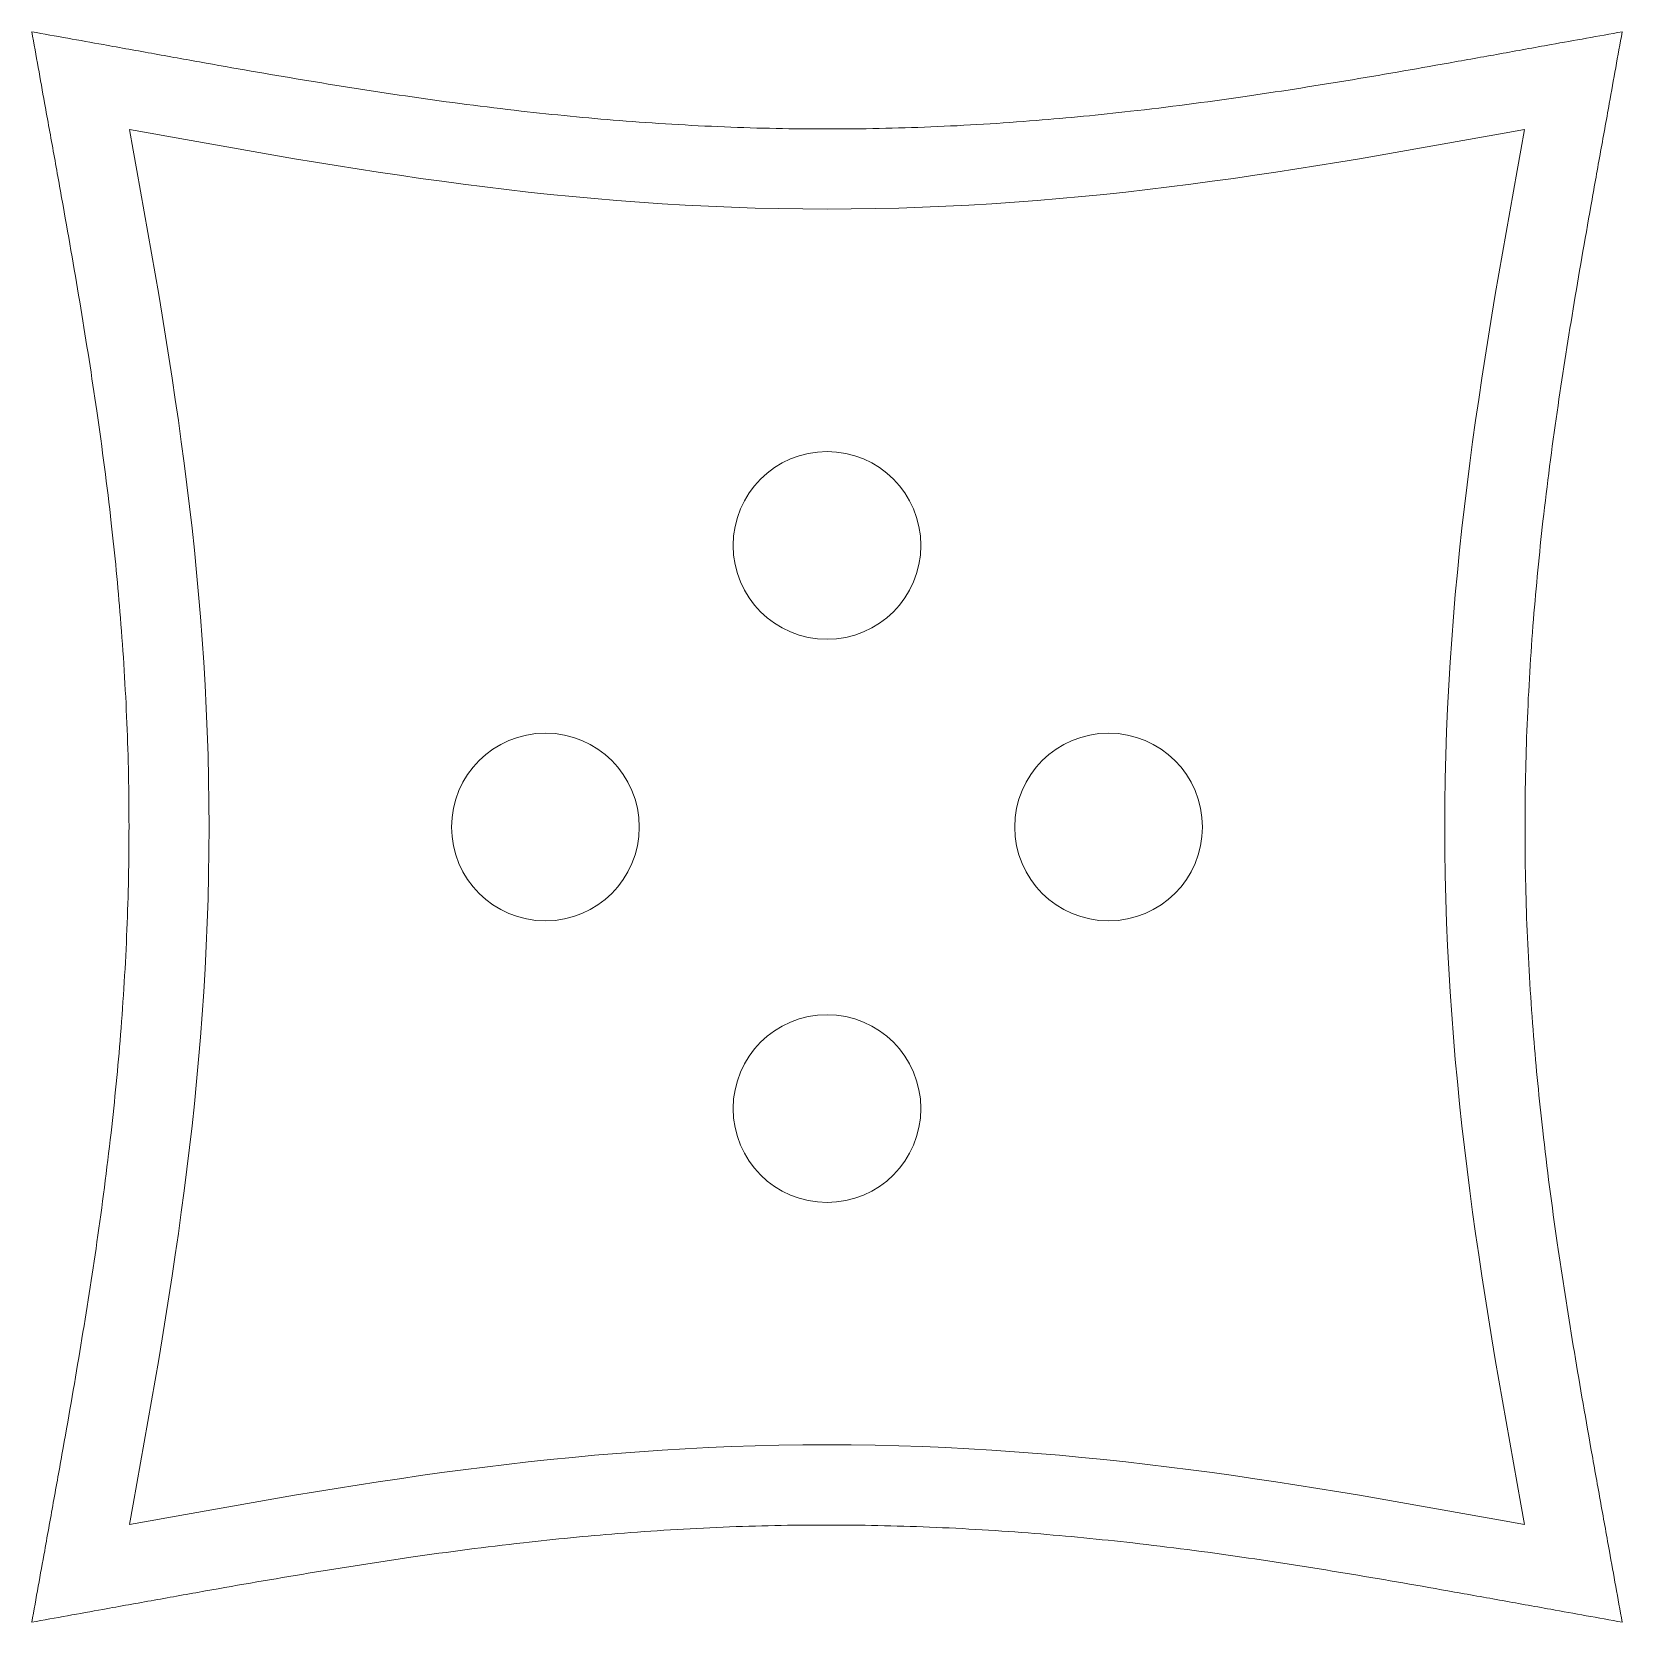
# Model space of a CAD drawing. Header units: millimetres. Extents: x 346 to 473, y 555 to 682.
import ezdxf

# ---------------------------------------------------------------- set-up
doc = ezdxf.new("R2010")
doc.units = ezdxf.units.MM

msp = doc.modelspace()

# ---------------------------------------------------------------- linework, layer by layer
at = {"color": 7, "linetype": 'Continuous', "lineweight": 18}
for centre in [(409.6, 641.06), (387.1, 618.56), (432.1, 618.56), (409.6, 596.06)]:
    msp.add_circle(centre, 7.5, dxfattribs=at)
at = {"color": 5, "linetype": 'Continuous', "lineweight": 0}
for points, knots in [([(346.06, 682.1), (347.98, 681.76), (351.24, 681.17), (355.87, 680.34), (361.35, 679.35), (368.2, 678.16), (376.58, 676.84), (384.86, 675.76), (393.18, 674.95), (401.35, 674.45), (409.65, 674.28), (417.96, 674.45), (426.04, 674.95), (434.35, 675.76), (442.6, 676.84), (451.07, 678.17), (457.9, 679.36), (463.36, 680.34), (467.99, 681.18), (471.23, 681.76), (473.14, 682.1)], [0, 0, 0, 0, 0.045236, 0.07777, 0.110303, 0.175365, 0.240429, 0.308957, 0.370532, 0.436133, 0.500386, 0.564742, 0.630488, 0.689627, 0.760262, 0.825128, 0.890019, 0.922471, 0.954924, 1, 1, 1, 1]), ([(346.06, 555.02), (346.4, 556.94), (346.99, 560.2), (347.82, 564.83), (348.81, 570.31), (350, 577.16), (351.32, 585.55), (352.4, 593.82), (353.21, 602.14), (353.71, 610.31), (353.88, 618.61), (353.71, 626.92), (353.21, 635), (352.4, 643.32), (351.32, 651.57), (349.99, 660.03), (348.8, 666.86), (347.82, 672.32), (346.98, 676.95), (346.4, 680.19), (346.06, 682.1)], [0, 0, 0, 0, 0.045236, 0.07777, 0.110303, 0.175365, 0.240429, 0.308957, 0.370532, 0.436133, 0.500386, 0.564742, 0.630488, 0.689627, 0.760262, 0.825128, 0.890019, 0.922471, 0.954924, 1, 1, 1, 1]), ([(473.14, 682.1), (472.79, 680.18), (472.21, 676.92), (471.37, 672.29), (470.39, 666.81), (469.2, 659.96), (467.88, 651.58), (466.8, 643.3), (465.99, 634.98), (465.49, 626.81), (465.32, 618.51), (465.49, 610.2), (465.99, 602.12), (466.8, 593.81), (467.88, 585.56), (469.21, 577.09), (470.4, 570.26), (471.38, 564.8), (472.21, 560.17), (472.8, 556.93), (473.14, 555.02)], [0, 0, 0, 0, 0.045236, 0.07777, 0.110303, 0.175365, 0.240429, 0.308957, 0.370532, 0.436133, 0.500386, 0.564742, 0.630488, 0.689627, 0.760262, 0.825128, 0.890019, 0.922471, 0.954924, 1, 1, 1, 1]), ([(353.86, 674.3), (371.38, 671.12), (388.9, 667.94), (430.3, 667.94), (447.82, 671.12), (465.34, 674.3)], [0, 0, 0, 0, 0.5, 0.5, 1, 1, 1, 1]), ([(353.86, 562.82), (357.04, 580.34), (360.22, 597.86), (360.22, 639.26), (357.04, 656.78), (353.86, 674.3)], [0, 0, 0, 0, 0.5, 0.5, 1, 1, 1, 1]), ([(465.34, 674.3), (462.16, 656.78), (458.97, 639.26), (458.97, 597.86), (462.16, 580.34), (465.34, 562.82)], [0, 0, 0, 0, 0.5, 0.5, 1, 1, 1, 1]), ([(465.34, 562.82), (447.82, 566), (430.3, 569.19), (388.9, 569.19), (371.38, 566), (353.86, 562.82)], [0, 0, 0, 0, 0.5, 0.5, 1, 1, 1, 1]), ([(473.14, 555.02), (471.22, 555.37), (467.96, 555.95), (463.33, 556.79), (457.85, 557.77), (451, 558.96), (442.61, 560.28), (434.34, 561.36), (426.02, 562.17), (417.85, 562.67), (409.54, 562.84), (401.24, 562.67), (393.16, 562.17), (384.84, 561.36), (376.59, 560.28), (368.13, 558.95), (361.3, 557.76), (355.84, 556.78), (351.21, 555.95), (347.97, 555.36), (346.06, 555.02)], [0, 0, 0, 0, 0.045236, 0.07777, 0.110303, 0.175365, 0.240429, 0.308957, 0.370532, 0.436133, 0.500386, 0.564742, 0.630488, 0.689627, 0.760262, 0.825128, 0.890019, 0.922471, 0.954924, 1, 1, 1, 1])]:
    msp.add_open_spline(points, degree=3, knots=knots, dxfattribs=at)

doc.saveas('drawing.dxf')
